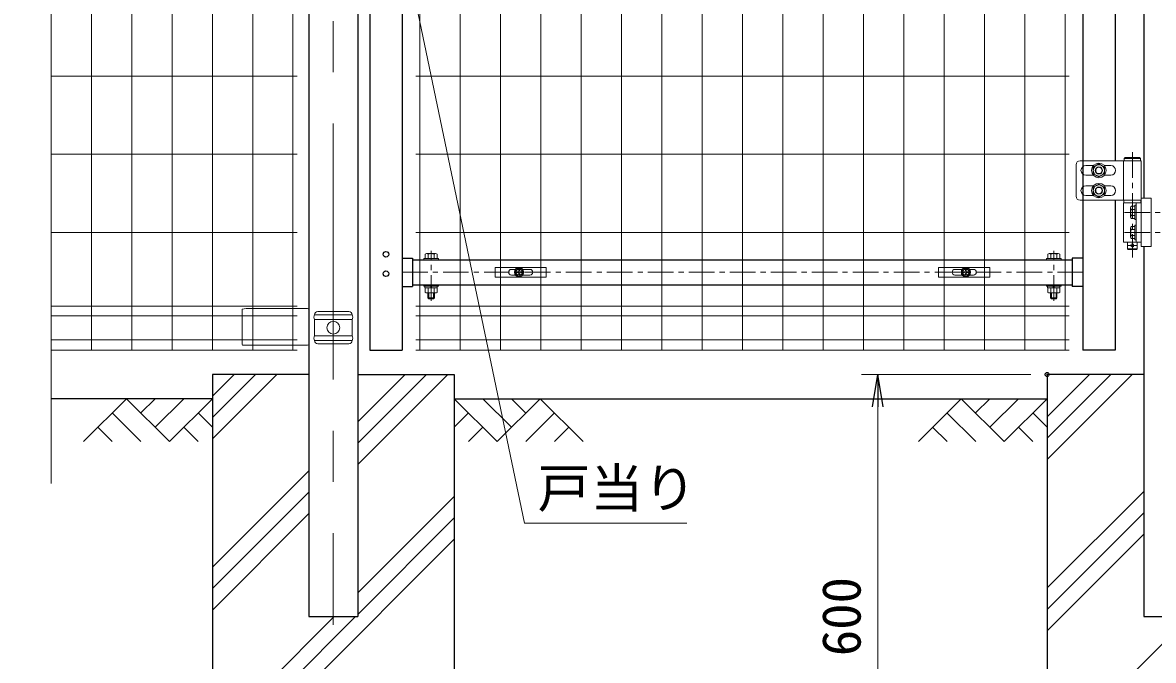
# Model space of a CAD drawing. Units: millimetres, scale not verified. Extents: x -4200 to 4200, y -2970 to 2970.
# Drawn here: x -3004 to -1602, y -961 to -171 of the extents above; entities that cross this region are included whole.
import ezdxf
from ezdxf.enums import TextEntityAlignment as Align

# ---------------------------------------------------------------- set-up
doc = ezdxf.new("R2010")
doc.units = ezdxf.units.MM
doc.header["$LTSCALE"] = 10
doc.header["$PDMODE"] = 32
doc.header["$PDSIZE"] = 5
doc.linetypes.add('USER1', pattern=[50.8, 31.75, -6.35, 6.35, -6.35])
for name, color, linetype, lineweight in [('0-1_D-STR4', 7, 'Continuous', 25), ('0-2_D-BGD', 7, 'Continuous', 25), ('0-3_D-STR1', 1, 'Continuous', 25), ('0-4_D-BMK', 2, 'USER1', 13), ('0-5_D-STR-DIM', 7, 'Continuous', 13), ('0-7_Defpoints', 6, 'Continuous', 25), ('0-8_D-STR3', 3, 'Continuous', 13), ('0-9_D-DCR-HCH', 7, 'Continuous', 13), ('0-A_D-STR-TXT', 7, 'Continuous', 13), ('0-C_D-STR2', 7, 'Continuous', 13)]:
    doc.layers.add(name, color=color, linetype=linetype, lineweight=lineweight)
doc.layers.add('0-6_0', color=7, linetype='Continuous')
doc.styles.add('ＭＳ ゴシック', font='')
doc.styles.get('ＭＳ ゴシック').set_extended_font_data('MS Gothic')

# ---------------------------------------------------------------- blocks, each defined once
blk = doc.blocks.new('_Open')
at = {"layer": '0-6_0'}
blk.add_line((-10, 1.667), (0, 0), dxfattribs=at)
blk.add_lwpolyline([(-10, -1.667), (0, 0), (-10, 0)], dxfattribs=at)
blk = doc.blocks.new('U33')
at = {"layer": '0-3_D-STR1'}
for p, q in [((500, 17150), (500, 300)), ((8940, 17150), (8940, 300)), ((9340, 16275), (9340, 2650)), ((100, 9780), (100, 300)), ((9340, 2160), (9340, 300)), ((500, 1442.5), (630, 1442.5)), ((630, 1442.5), (630, 1092.5)), ((630, 1422.5), (8810, 1422.5)), ((8940, 1442.5), (8810, 1442.5)), ((8810, 1442.5), (8810, 1092.5)), ((500, 1092.5), (630, 1092.5)), ((630, 1112.5), (8810, 1112.5)), ((8940, 1092.5), (8810, 1092.5)), ((100, 300), (500, 300)), ((9340, 300), (8940, 300))]:
    blk.add_line(p, q, dxfattribs=at)
for centre in [(300, 1490), (300, 1250)]:
    blk.add_circle(centre, 35, dxfattribs=at)
at = {"layer": '0-4_D-BMK'}
for p, q in [((9554.3, 2755.3), (9554.3, 1450.6)), ((9456.3, 2010), (10538.3, 2010)), ((9456.3, 1760), (10538.3, 1760)), ((9604.3, 1600), (9504.3, 1600)), ((860, 914), (860, 1534.9)), ((8580, 914), (8580, 1534.9)), ((500, 1267.5), (8940, 1267.5))]:
    blk.add_line(p, q, dxfattribs=at)
at = {"layer": '0-7_Defpoints'}
for centre in [(1950, 1267.5), (7490, 1267.5)]:
    blk.add_circle(centre, 40, dxfattribs=at)
at = {"layer": '0-8_D-STR3'}
for p, q in [((9464.3, 2690), (9454.3, 2680)), ((9654.3, 2680), (9454.3, 2680)), ((9454.3, 2650), (9454.3, 2680)), ((9644.3, 2690), (9464.3, 2690)), ((9644.3, 2690), (9654.3, 2680)), ((9654.3, 2650), (9654.3, 2680)), ((8857.2, 2600), (8857.2, 2210)), ((9445.8, 2650), (8907.2, 2650)), ((9072.9, 2590), (8977.2, 2590)), ((9207.1, 2590), (9287.2, 2590)), ((9662.8, 2650), (9445.8, 2650)), ((9445.8, 2160), (9445.8, 2650)), ((9662.8, 2650), (9445.8, 2650)), ((9654.3, 2650), (9454.3, 2650)), ((9662.8, 2650), (9662.8, 1585)), ((9072.9, 2470), (8977.2, 2470)), ((9207.1, 2470), (9287.2, 2470)), ((9072.9, 2340), (8977.2, 2340)), ((9207.1, 2340), (9287.2, 2340)), ((9445.8, 2160), (8907.2, 2160)), ((9072.9, 2220), (8977.2, 2220)), ((9207.1, 2220), (9287.2, 2220)), ((9662.8, 2160), (9445.8, 2160)), ((9662.8, 2160), (9445.8, 2160)), ((9445.8, 1640), (9445.8, 2130)), ((9445.8, 2130), (9662.8, 2130)), ((9449.3, 2130), (9449.3, 2160)), ((9449.3, 2160), (9659.3, 2160)), ((9659.3, 2130), (9449.3, 2130)), ((9602.8, 1640), (9602.8, 2130)), ((9659.3, 2130), (9659.3, 2160)), ((9662.8, 2185), (9787.8, 2185)), ((9787.8, 2185), (9787.8, 1585)), ((9531.8, 2066.3), (9531.8, 1953.7)), ((9542.6, 2085), (9586.8, 2085)), ((9542.6, 2047.6), (9586.8, 2047.6)), ((9542.6, 1972.4), (9586.8, 1972.4)), ((9586.8, 1920), (9586.8, 2100)), ((9586.8, 2085), (9586.8, 1935)), ((9542.6, 1935), (9586.8, 1935)), ((9542.6, 1835), (9586.8, 1835)), ((9586.8, 1920), (9602.8, 1920)), ((9586.8, 1670), (9586.8, 1850)), ((9586.8, 1835), (9586.8, 1685)), ((9531.8, 1816.3), (9531.8, 1703.7)), ((9542.6, 1797.6), (9586.8, 1797.6)), ((9542.6, 1722.4), (9586.8, 1722.4)), ((9542.6, 1685), (9586.8, 1685)), ((9662.8, 1640), (9445.8, 1640)), ((9494.3, 1640), (9494.3, 1560)), ((9494.3, 1560), (9504.3, 1550)), ((9494.3, 1560), (9614.3, 1560)), ((9504.3, 1550), (9604.3, 1550)), ((9586.8, 1670), (9602.8, 1670)), ((9604.3, 1550), (9614.3, 1560)), ((9614.3, 1640), (9614.3, 1560)), ((9662.8, 1585), (9787.8, 1585)), ((770, 1438.5), (770, 1422.5)), ((770, 1438.5), (950, 1438.5)), ((770, 1422.5), (950, 1422.5)), ((785, 1438.5), (785, 1493)), ((935, 1438.5), (785, 1438.5)), ((916.3, 1498.5), (803.8, 1498.5)), ((822.5, 1438.5), (822.5, 1493)), ((897.5, 1438.5), (897.5, 1493)), ((935, 1438.5), (935, 1493)), ((950, 1438.5), (950, 1422.5)), ((8490, 1438.5), (8490, 1422.5)), ((8670, 1438.5), (8490, 1438.5)), ((8670, 1422.5), (8490, 1422.5)), ((8505, 1438.5), (8505, 1493)), ((8505, 1438.5), (8655, 1438.5)), ((8523.7, 1498.5), (8636.2, 1498.5)), ((8542.5, 1438.5), (8542.5, 1493)), ((8617.5, 1438.5), (8617.5, 1493)), ((8655, 1438.5), (8655, 1493)), ((8670, 1438.5), (8670, 1422.5)), ((770, 1112.5), (770, 1096.5)), ((770, 1112.5), (950, 1112.5)), ((770, 1096.5), (950, 1096.5)), ((785, 1076.5), (785, 1017)), ((803.8, 1011.5), (916.3, 1011.5)), ((820, 948.5), (820, 1011.5)), ((822.5, 1076.5), (822.5, 1017)), ((830, 938.5), (830, 1011.5)), ((863.8, 1076.5), (852.2, 1096.5)), ((870.7, 1076.5), (859.2, 1096.5)), ((890, 938.5), (890, 1011.5)), ((897.5, 1076.5), (897.5, 1017)), ((900, 948.5), (900, 1011.5)), ((935, 1076.5), (935, 1017)), ((950, 1112.5), (950, 1096.5)), ((8490, 1112.5), (8490, 1096.5)), ((8670, 1112.5), (8490, 1112.5)), ((8670, 1096.5), (8490, 1096.5)), ((8505, 1076.5), (8505, 1017)), ((8636.2, 1011.5), (8523.7, 1011.5)), ((8540, 948.5), (8540, 1011.5)), ((8542.5, 1076.5), (8542.5, 1017)), ((8550, 938.5), (8550, 1011.5)), ((8569.3, 1076.5), (8580.9, 1096.5)), ((8576.2, 1076.5), (8587.8, 1096.5)), ((8610, 938.5), (8610, 1011.5)), ((8617.5, 1076.5), (8617.5, 1017)), ((8620, 948.5), (8620, 1011.5)), ((8655, 1076.5), (8655, 1017)), ((8670, 1112.5), (8670, 1096.5)), ((820, 948.5), (830, 938.5)), ((820, 948.5), (900, 948.5)), ((890, 938.5), (830, 938.5)), ((890, 938.5), (900, 948.5)), ((8550, 938.5), (8540, 948.5)), ((8620, 948.5), (8540, 948.5)), ((8550, 938.5), (8610, 938.5)), ((8620, 948.5), (8610, 938.5))]:
    blk.add_line(p, q, dxfattribs=at)
for points in [[(9140, 2611), (9069.9, 2570.5), (9069.9, 2489.5), (9140, 2449), (9210.1, 2489.5), (9210.1, 2570.5)], [(9140, 2361), (9069.9, 2320.5), (9069.9, 2239.5), (9140, 2199), (9210.1, 2239.5), (9210.1, 2320.5)]]:
    blk.add_lwpolyline(points, close=True, dxfattribs=at)
for points in [[(9586.8, 2100), (9602.8, 2100), (9602.8, 1920)], [(9586.8, 1850), (9602.8, 1850), (9602.8, 1670)], [(937, 1076.5), (783, 1076.5), (783, 1096.5)], [(937, 1076.5), (937, 1096.5), (783, 1096.5)], [(8503, 1076.5), (8657, 1076.5), (8657, 1096.5)], [(8503, 1076.5), (8503, 1096.5), (8657, 1096.5)]]:
    blk.add_lwpolyline(points, dxfattribs=at)
for centre, radius in [((9140, 2530), 90), ((9140, 2530), 70.3), ((9140, 2530), 45), ((9140, 2530), 40), ((9140, 2280), 90), ((9140, 2280), 70.3), ((9140, 2280), 45), ((9140, 2280), 40), ((9554.3, 1600), 20)]:
    blk.add_circle(centre, radius, dxfattribs=at)
for centre, radius, start, end in [((8907.2, 2600), 50, 90, 180), ((8977.2, 2530), 60, 90, 270), ((9287.2, 2530), 60, 270, 90), ((8977.2, 2280), 60, 90, 270), ((9287.2, 2280), 60, 270, 90), ((8907.2, 2210), 50, 180, 270), ((9553.4, 2066.3), 21.6, 120, 240), ((9602.6, 2010), 70.8, 147.93138, 212.06862), ((9553.4, 1953.7), 21.6, 120, 240), ((9553.4, 1816.3), 21.6, 120, 240), ((9602.6, 1760), 70.8, 147.93138, 212.06862), ((9553.4, 1703.7), 21.6, 120, 240), ((803.8, 1464), 34.5, 57.13278, 122.86722), ((860, 1368.6), 129.9, 73.22135, 106.77865), ((916.3, 1464), 34.5, 57.13278, 122.86722), ((8523.7, 1464), 34.5, 57.13278, 122.86722), ((8580, 1368.6), 129.9, 73.22135, 106.77865), ((8636.2, 1464), 34.5, 57.13278, 122.86722), ((803.8, 1046), 34.5, 237.13278, 302.86722), ((860, 1141.4), 129.9, 253.22135, 286.77865), ((916.3, 1046), 34.5, 237.13278, 302.86722), ((8523.7, 1046), 34.5, 237.13278, 302.86722), ((8580, 1141.4), 129.9, 253.22135, 286.77865), ((8636.2, 1046), 34.5, 237.13278, 302.86722)]:
    blk.add_arc(centre, radius, start, end, dxfattribs=at)
blk = doc.blocks.new('A$Cc5bff5c2')
at = {"layer": '0-8_D-STR3'}
for p, q in [((-297.7, 60), (337.3, 60)), ((-297.7, -60), (-297.7, 60)), ((-95.2, 35), (-45.6, 35)), ((-18.5, 4.2), (-31.5, 3.9)), ((-31.5, 3.9), (-31.5, -4)), ((-4, 31.5), (-4.2, 18.5)), ((-4, 31.5), (4, 31.5)), ((4, 31.5), (4.2, 18.5)), ((18.5, 4.2), (31.5, 3.9)), ((31.5, 3.9), (31.5, -4)), ((45.6, 35), (134.8, 35)), ((-95.2, -35), (-45.6, -35)), ((-18.5, -4.2), (-31.5, -4)), ((-4, -31.5), (-4.2, -18.5)), ((18.5, -4.2), (31.5, -4)), ((45.6, -35), (134.8, -35))]:
    blk.add_line(p, q, dxfattribs=at)
for points in [[(-297.7, -60), (337.3, -60), (337.3, 60)], [(-4, -31.5), (4, -31.5), (4.2, -18.5)]]:
    blk.add_lwpolyline(points, dxfattribs=at)
for radius in [57.5, 52.5]:
    blk.add_circle((0, 0), radius, dxfattribs=at)
for centre, radius, start, end in [((-95.2, 0), 35, 90, 270), ((-19.1, 19), 14.9, 270, 0), ((19.1, 19), 14.9, 180, 270), ((134.8, 0), 35, 270, 90), ((-19.1, -19), 14.9, 0, 90), ((19.1, -19), 14.9, 90, 180)]:
    blk.add_arc(centre, radius, start, end, dxfattribs=at)
blk = doc.blocks.new('A$C5ba32ecb')
at = {"layer": '0-8_D-STR3'}
for p, q in [((-337.5, 60), (297.5, 60)), ((-337.5, -60), (-337.5, 60)), ((-135, 35), (-45.6, 35)), ((-18.5, 4.2), (-31.5, 3.9)), ((-31.5, 3.9), (-31.5, -4)), ((-4, 31.5), (-4.2, 18.5)), ((-4, 31.5), (4, 31.5)), ((4, 31.5), (4.2, 18.5)), ((18.5, 4.2), (31.5, 3.9)), ((31.5, 3.9), (31.5, -4)), ((45.6, 35), (95, 35)), ((-135, -35), (-45.6, -35)), ((-18.5, -4.2), (-31.5, -4)), ((-4, -31.5), (-4.2, -18.5)), ((18.5, -4.2), (31.5, -4)), ((45.6, -35), (95, -35))]:
    blk.add_line(p, q, dxfattribs=at)
for points in [[(-337.5, -60), (297.5, -60), (297.5, 60)], [(-4, -31.5), (4, -31.5), (4.2, -18.5)]]:
    blk.add_lwpolyline(points, dxfattribs=at)
for radius in [57.5, 52.5]:
    blk.add_circle((0, 0), radius, dxfattribs=at)
for centre, radius, start, end in [((-135, 0), 35, 90, 270), ((-19.1, 19), 14.9, 270, 0), ((19.1, 19), 14.9, 180, 270), ((95, 0), 35, 270, 90), ((-19.1, -19), 14.9, 0, 90), ((19.1, -19), 14.9, 90, 180)]:
    blk.add_arc(centre, radius, start, end, dxfattribs=at)
blk = doc.blocks.new('A$Ca8bccbd4')
at = {"layer": '0-8_D-STR3'}
for p, q in [((-337.5, 60), (297.5, 60)), ((-337.5, -60), (-337.5, 60)), ((-135, 35), (-45.6, 35)), ((-18.5, 4.2), (-31.5, 3.9)), ((-31.5, 3.9), (-31.5, -4)), ((-4, 31.5), (-4.2, 18.5)), ((-4, 31.5), (4, 31.5)), ((4, 31.5), (4.2, 18.5)), ((18.5, 4.2), (31.5, 3.9)), ((31.5, 3.9), (31.5, -4)), ((45.6, 35), (95, 35)), ((-135, -35), (-45.6, -35)), ((-18.5, -4.2), (-31.5, -4)), ((-4, -31.5), (-4.2, -18.5)), ((18.5, -4.2), (31.5, -4)), ((45.6, -35), (95, -35))]:
    blk.add_line(p, q, dxfattribs=at)
for points in [[(-337.5, -60), (297.5, -60), (297.5, 60)], [(-4, -31.5), (4, -31.5), (4.2, -18.5)]]:
    blk.add_lwpolyline(points, dxfattribs=at)
for radius in [57.5, 52.5]:
    blk.add_circle((0, 0), radius, dxfattribs=at)
for centre, radius, start, end in [((-135, 0), 35, 90, 270), ((-19.1, 19), 14.9, 270, 0), ((19.1, 19), 14.9, 180, 270), ((95, 0), 35, 270, 90), ((-19.1, -19), 14.9, 0, 90), ((19.1, -19), 14.9, 90, 180)]:
    blk.add_arc(centre, radius, start, end, dxfattribs=at)

msp = doc.modelspace()

# ---------------------------------------------------------------- linework, layer by layer
at = {"layer": '0-1_D-STR4'}
for p, q in [((-2649.3, -607.01), (-2769.05, -607.01)), ((-2769.05, -607.01), (-2769.05, -1207.01)), ((-2588.8, -607.01), (-2469.05, -607.01)), ((-2469.05, -607.01), (-2469.05, -1207.01)), ((-1614.3, -607.01), (-1734.05, -607.01)), ((-1734.05, -607.01), (-1734.05, -1207.01))]:
    msp.add_line(p, q, dxfattribs=at)
at = {"layer": '0-2_D-BGD'}
for p, q in [((-2769.05, -637.01), (-2969.05, -637.01)), ((-2469.05, -637.01), (-1734.05, -637.01))]:
    msp.add_line(p, q, dxfattribs=at)
at = {"layer": '0-3_D-STR1'}
for p, q in [((-2649.3, 9.24), (-2649.3, -907.01)), ((-2588.8, 9.24), (-2588.8, -907.01)), ((-1614.3, 9.24), (-1614.3, -388.51)), ((-1614.3, -448.51), (-1614.3, -907.01)), ((-2649.3, -570.4), (-2649.3, -907.01)), ((-2649.3, -907.01), (-2588.8, -907.01)), ((-1614.3, -907.01), (-1553.8, -907.01))]:
    msp.add_line(p, q, dxfattribs=at)
at = {"layer": '0-4_D-BMK'}
msp.add_line((-2619.05, 1228.23), (-2619.05, -917.59), dxfattribs=at)
at = {"layer": '0-5_D-STR-DIM'}
for p, q in [((-1754.05, -607.01), (-1964.05, -607.01)), ((-1944.05, -647.01), (-1944.05, -1167.01))]:
    msp.add_line(p, q, dxfattribs=at)
at = {"layer": '0-7_Defpoints'}
msp.add_point((-1734.05, -607.01), dxfattribs=at)
at = {"layer": '0-8_D-STR3'}
for p, q in [((-2727.05, -525.01), (-2732.05, -526.01)), ((-2732.05, -526.01), (-2732.05, -569.83)), ((-2727.05, -525.01), (-2651.17, -525.01)), ((-2651.17, -525.01), (-2649.3, -525.93)), ((-2638.25, -529.01), (-2599.84, -529.01)), ((-2642.25, -533.01), (-2595.84, -533.01)), ((-2642.25, -539.01), (-2642.25, -559.01)), ((-2642.25, -539.01), (-2595.84, -539.01)), ((-2595.84, -539.01), (-2595.84, -559.01)), ((-2642.25, -559.01), (-2595.84, -559.01)), ((-2651.26, -570.83), (-2731.05, -570.83)), ((-2649.3, -570.41), (-2651.26, -570.83)), ((-2642.25, -565.01), (-2595.84, -565.01)), ((-2638.25, -569.01), (-2599.84, -569.01))]:
    msp.add_line(p, q, dxfattribs=at)
msp.add_circle((-2619.05, -549.01), 8, dxfattribs=at)
for centre, radius, start, end in [((-2638.25, -533.01), 4, 90, 180), ((-2599.84, -533.01), 4, 0, 90), ((-2637, -536.01), 6.05, 150.26731, 209.73269), ((-2601.09, -536.01), 6.05, 330.26731, 29.73269), ((-2636.98, -562.01), 6.07, 150.37394, 209.62606), ((-2601.12, -562.01), 6.07, 330.37394, 29.62606), ((-2731.05, -569.83), 1, 180, 270), ((-2638.25, -565.01), 4, 180, 270), ((-2599.84, -565.01), 4, 270, 0)]:
    msp.add_arc(centre, radius, start, end, dxfattribs=at)
at = {"layer": '0-9_D-DCR-HCH'}
for p, q in [((-2769.05, -686.91), (-2689.15, -607.01)), ((-2769.05, -660.39), (-2715.66, -607.01)), ((-2769.05, -633.88), (-2742.18, -607.01)), ((-2588.8, -718.79), (-2477.02, -607.01)), ((-2588.8, -692.27), (-2503.53, -607.01)), ((-2588.8, -665.76), (-2530.05, -607.01)), ((-1734.05, -712.57), (-1628.49, -607.01)), ((-1734.05, -686.05), (-1655, -607.01)), ((-1734.05, -659.54), (-1681.52, -607.01)), ((-2875.47, -637.01), (-2928.68, -690.22)), ((-2875.47, -637.01), (-2822.26, -690.22)), ((-2857.73, -654.75), (-2840, -637.01)), ((-2840, -672.49), (-2804.52, -637.01)), ((-2822.26, -690.22), (-2769.05, -637.01)), ((-2415.84, -690.22), (-2469.05, -637.01)), ((-2398.1, -672.49), (-2433.57, -637.01)), ((-2362.62, -637.01), (-2415.84, -690.22)), ((-2380.27, -654.84), (-2398.1, -637.01)), ((-2362.62, -637.01), (-2309.41, -690.22)), ((-1840.47, -637.01), (-1893.68, -690.22)), ((-1840.47, -637.01), (-1787.26, -690.22)), ((-1822.73, -654.75), (-1805, -637.01)), ((-1805, -672.49), (-1769.52, -637.01)), ((-1787.26, -690.22), (-1734.05, -637.01)), ((-2893.21, -654.75), (-2857.57, -690.22)), ((-2786.78, -654.75), (-2769.05, -672.4)), ((-2451.31, -654.75), (-2469.05, -672.4)), ((-2344.89, -654.75), (-2380.52, -690.22)), ((-1858.21, -654.75), (-1822.57, -690.22)), ((-1751.78, -654.75), (-1734.05, -672.4)), ((-2910.95, -672.49), (-2893.13, -690.22)), ((-2804.52, -672.49), (-2786.7, -690.22)), ((-2433.57, -672.49), (-2451.39, -690.22)), ((-2327.15, -672.49), (-2344.97, -690.22)), ((-1875.95, -672.49), (-1858.13, -690.22)), ((-1769.52, -672.49), (-1751.7, -690.22)), ((-2769.05, -846.01), (-2649.3, -726.26)), ((-2769.05, -872.52), (-2649.3, -752.77)), ((-1734.05, -871.67), (-1614.3, -751.92)), ((-2588.8, -877.89), (-2469.05, -758.14)), ((-2769.05, -899.04), (-2649.3, -779.29)), ((-2588.8, -904.41), (-2469.05, -784.66)), ((-1734.05, -898.19), (-1614.3, -778.44)), ((-2769.05, -1111.17), (-2469.05, -811.17)), ((-1734.05, -924.7), (-1614.3, -804.95)), ((-2769.05, -1084.66), (-2591.4, -907.01)), ((-2769.05, -1058.14), (-2617.92, -907.01)), ((-1734.05, -1083.8), (-1557.26, -907.01))]:
    msp.add_line(p, q, dxfattribs=at)
at = {"layer": '0-A_D-STR-TXT'}
msp.add_lwpolyline([(-2180.87, -791.46), (-2381.93, -791.46), (-2573.12, 123.83)], dxfattribs=at)
at = {"layer": '0-C_D-STR2'}
for p, q in [((-2919.05, 1192.99), (-2919.05, -577.01)), ((-2869.05, 1192.99), (-2869.05, -577.01)), ((-2819.05, 1192.99), (-2819.05, -577.01)), ((-2769.05, 1192.99), (-2769.05, -577.01)), ((-2719.05, 1192.99), (-2719.05, -577.01)), ((-2511.8, 1192.99), (-2511.8, -577.01)), ((-2461.8, 1192.99), (-2461.8, -577.01)), ((-2411.8, 1192.99), (-2411.8, -577.01)), ((-1811.8, 1192.99), (-1811.8, -577.01)), ((-1761.8, 1192.99), (-1761.8, -577.01)), ((-1711.8, 1192.99), (-1711.8, -577.01)), ((-2361.8, 619.74), (-2361.8, -577.01)), ((-2311.8, 619.74), (-2311.8, -577.01)), ((-2261.8, 619.74), (-2261.8, -577.01)), ((-2211.8, 619.74), (-2211.8, -577.01)), ((-2161.8, 619.74), (-2161.8, -577.01)), ((-2111.8, 619.74), (-2111.8, -577.01)), ((-2061.8, 619.74), (-2061.8, -577.01)), ((-2011.8, 619.74), (-2011.8, -577.01)), ((-1961.8, 619.74), (-1961.8, -577.01)), ((-1911.8, 619.74), (-1911.8, -577.01)), ((-1861.8, 619.74), (-1861.8, -577.01)), ((-2669.05, 9.24), (-2669.05, -577.01)), ((-2664.05, -237.01), (-2969.05, -237.01)), ((-1706.8, -237.01), (-2516.8, -237.01)), ((-2664.05, -334.01), (-2969.05, -334.01)), ((-1706.8, -334.01), (-2516.8, -334.01)), ((-2664.05, -431.01), (-2969.05, -431.01)), ((-1706.8, -431.01), (-2516.8, -431.01)), ((-2664.05, -522.25), (-2969.05, -522.25)), ((-1706.8, -522.25), (-2516.8, -522.25)), ((-2664.05, -534.11), (-2969.05, -534.11)), ((-1706.8, -534.11), (-2516.8, -534.11)), ((-2664.05, -563.91), (-2969.05, -563.91)), ((-1706.8, -563.91), (-2516.8, -563.91)), ((-2664.05, -577.01), (-2969.05, -577.01)), ((-1706.8, -577.01), (-2516.8, -577.01))]:
    msp.add_line(p, q, dxfattribs=at)
msp.add_lwpolyline([(-2969.05, -742.01), (-2969.05, 282.34), (-3004.29, 295.16), (-2933.81, 320.81), (-2969.05, 333.64), (-2969.05, 1252.99)], dxfattribs=at)

# ---------------------------------------------------------------- block references
at = {"layer": '0-5_D-STR-DIM', "xscale": 0.1, "yscale": 0.1}
for name, p in [('U33', (-2583.8, -607.01)), ('A$Cc5bff5c2', (-2388.77, -480.26)), ('A$C5ba32ecb', (-1834.8, -480.26))]:
    msp.add_blockref(name, p, dxfattribs=at)
at = {"layer": '0-5_D-STR-DIM', "xscale": 4, "yscale": 4, "rotation": 90}
msp.add_blockref('_Open', (-1944.05, -607.01), dxfattribs=at)
at = {"layer": '0-C_D-STR2', "yscale": 0.1}
for p, xscale in [((-2388.8, -480.26), -0.1), ((-1834.8, -480.26), 0.1)]:
    msp.add_blockref('A$Ca8bccbd4', p, dxfattribs=dict(at, xscale=xscale))

# ---------------------------------------------------------------- texts
at = {"layer": '0-5_D-STR-DIM', "style": 'ＭＳ ゴシック'}
msp.add_text('600', height=48.09, rotation=90, dxfattribs=at).set_placement((-1950.8, -956.26), align=Align.BOTTOM_LEFT)
at = {"layer": '0-A_D-STR-TXT', "style": 'ＭＳ ゴシック'}
msp.add_text('戸当り', height=48.09, dxfattribs=at).set_placement((-2365.89, -786.37), align=Align.BOTTOM_LEFT)

doc.saveas('drawing.dxf')
